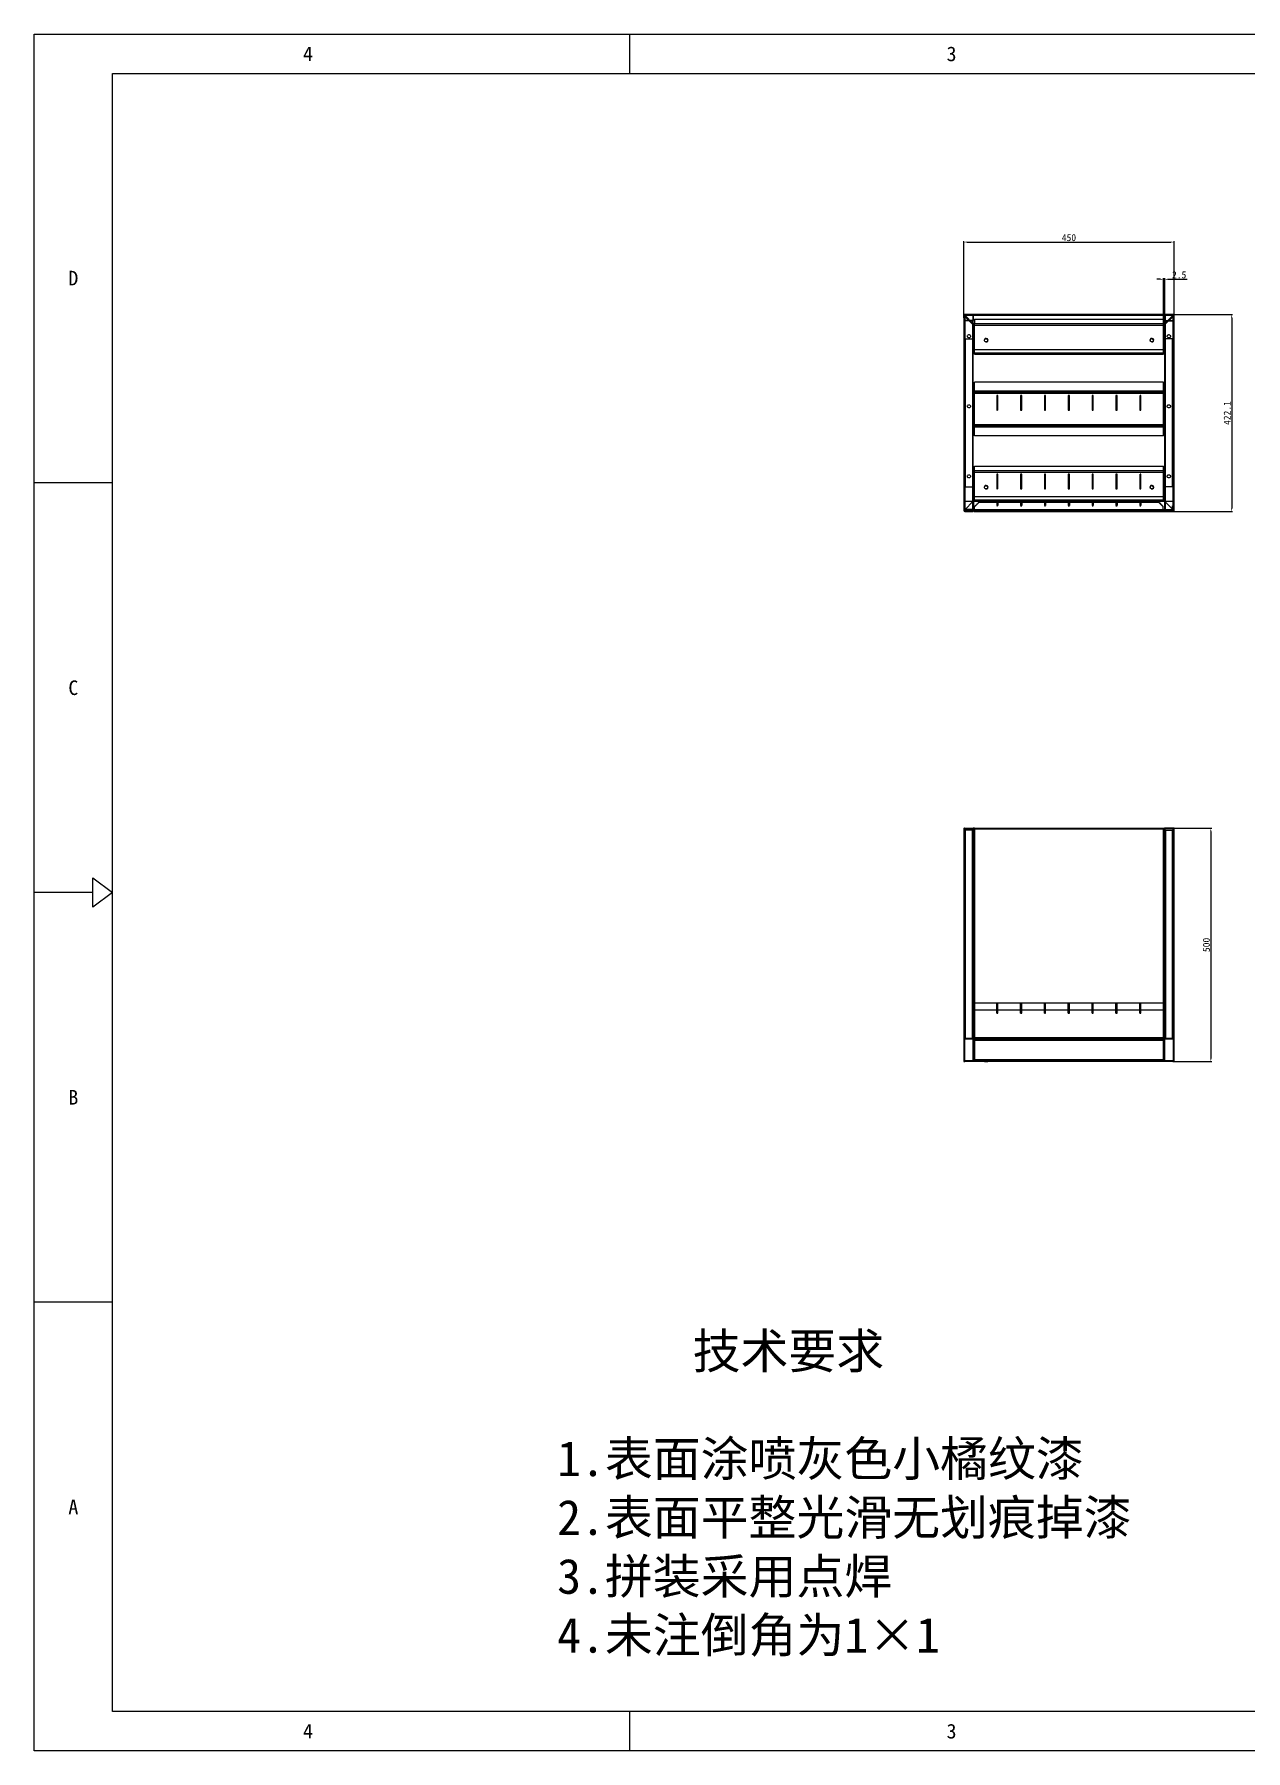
# Model space of a CAD drawing. Header units: millimetres. Extents: x 10653 to 40244, y 19163 to 29561.
# Drawn here: x 17046 to 19641, y 24299 to 27975 of the extents above; entities that cross this region are included whole.
import ezdxf
from ezdxf.enums import TextEntityAlignment as Align

# ---------------------------------------------------------------- set-up
doc = ezdxf.new("R2010")
doc.units = ezdxf.units.MM
doc.header["$PDSIZE"] = -1
doc.linetypes.add('HIDDEN', pattern=[1.905, 1.27, -0.635])
for name, color, linetype in [('02___PRT_ALL_AXES', 7, 'Continuous'), ('DEFAULT_2', 8, 'HIDDEN'), ('print', 30, 'Continuous')]:
    doc.layers.add(name, color=color, linetype=linetype)
doc.layers.add('dim', color=2, linetype='Continuous', lineweight=9)
doc.styles.add('Dartop', font='')
doc.styles.add('hzHT', font='simhei.ttf')
doc.styles.get('Dartop').set_extended_font_data('FangSong_GB2312')
doc.dimstyles.new('3', dxfattribs={"dimtxt": 15, "dimasz": 7, "dimexe": 2, "dimexo": 3, "dimgap": 2, "dimtad": 1, "dimzin": 9, "dimdsep": 46, "dimtxsty": 'Standard', "dimcen": 1, "dimadec": 1, "dimazin": 2, "dimtfac": 0.5, "dimtmove": 0, "dimatfit": 3, "dimfxl": 0, "dimtolj": 1, "dimlwd": 9, "dimlwe": 9, "dimarcsym": 0})

# ---------------------------------------------------------------- blocks, each defined once
blk = doc.blocks.new('*D337')
at = {"layer": 'Defpoints', "color": 0, "lineweight": 9, "transparency": 16777216}
for p in [(19467.1, 27450.3), (19464.6, 27344.5), (19467.1, 27344.5)]:
    blk.add_point(p, dxfattribs=at)
at = {"layer": 'dim', "color": 0, "lineweight": 9, "transparency": 16777216}
for p, q in [((19457.6, 27450.3), (19450.6, 27450.3)), ((19464.6, 27347.5), (19464.6, 27452.3)), ((19464.6, 27450.3), (19467.1, 27450.3)), ((19467.1, 27347.5), (19467.1, 27452.3)), ((19474.1, 27450.3), (19515.1, 27450.3))]:
    blk.add_line(p, q, dxfattribs=at)
for points in [[(19457.6, 27451.5), (19457.6, 27449.1), (19464.6, 27450.3)], [(19474.1, 27451.5), (19474.1, 27449.1), (19467.1, 27450.3)]]:
    blk.add_solid(points, dxfattribs=at)
at = {"layer": 'dim', "color": 0, "lineweight": 9, "transparency": 16777216, "insert": (19498.1, 27459.8), "char_height": 15, "attachment_point": 5}
blk.add_mtext('\\A1;2.5', dxfattribs=at)
blk = doc.blocks.new('*D338')
at = {"layer": 'Defpoints', "color": 0, "lineweight": 9, "transparency": 16777216}
for p in [(19487.1, 27529.9), (19037.1, 27364.7), (19487.1, 27364.7)]:
    blk.add_point(p, dxfattribs=at)
at = {"layer": 'dim', "color": 0, "lineweight": 9, "transparency": 16777216}
for p, q in [((19037.1, 27367.7), (19037.1, 27531.9)), ((19487.1, 27367.7), (19487.1, 27531.9)), ((19044.1, 27529.9), (19480.1, 27529.9))]:
    blk.add_line(p, q, dxfattribs=at)
for points in [[(19044.1, 27531.1), (19044.1, 27528.8), (19037.1, 27529.9)], [(19480.1, 27531.1), (19480.1, 27528.8), (19487.1, 27529.9)]]:
    blk.add_solid(points, dxfattribs=at)
at = {"layer": 'dim', "color": 0, "lineweight": 9, "transparency": 16777216, "insert": (19262.1, 27539.4), "char_height": 15, "attachment_point": 5}
blk.add_mtext('\\A1;450', dxfattribs=at)
blk = doc.blocks.new('*D339')
at = {"layer": 'Defpoints', "color": 0, "lineweight": 9, "transparency": 16777216}
for p in [(19451.1, 27374.8), (19451.1, 26952.7), (19610.6, 26952.7)]:
    blk.add_point(p, dxfattribs=at)
at = {"layer": 'dim', "color": 0, "lineweight": 9, "transparency": 16777216}
for p, q in [((19454.1, 27374.8), (19612.6, 27374.8)), ((19610.6, 27367.8), (19610.6, 26959.7)), ((19454.1, 26952.7), (19612.6, 26952.7))]:
    blk.add_line(p, q, dxfattribs=at)
for points in [[(19609.4, 27367.8), (19611.8, 27367.8), (19610.6, 27374.8)], [(19609.4, 26959.7), (19611.8, 26959.7), (19610.6, 26952.7)]]:
    blk.add_solid(points, dxfattribs=at)
at = {"layer": 'dim', "color": 0, "lineweight": 9, "transparency": 16777216, "insert": (19601.1, 27163.8), "char_height": 15, "attachment_point": 5, "rotation": 90}
blk.add_mtext('\\A1;422.1', dxfattribs=at)
blk = doc.blocks.new('*D340')
at = {"layer": 'Defpoints', "color": 0, "lineweight": 9, "transparency": 16777216}
for p in [(19483.8, 26274.7), (19481.6, 25774.7), (19565.9, 25774.7)]:
    blk.add_point(p, dxfattribs=at)
at = {"layer": 'dim', "color": 0, "lineweight": 9, "transparency": 16777216}
for p, q in [((19486.8, 26274.7), (19567.9, 26274.7)), ((19565.9, 26267.7), (19565.9, 25781.7)), ((19484.6, 25774.7), (19567.9, 25774.7))]:
    blk.add_line(p, q, dxfattribs=at)
for points in [[(19564.8, 26267.7), (19567.1, 26267.7), (19565.9, 26274.7)], [(19564.8, 25781.7), (19567.1, 25781.7), (19565.9, 25774.7)]]:
    blk.add_solid(points, dxfattribs=at)
at = {"layer": 'dim', "color": 0, "lineweight": 9, "transparency": 16777216, "insert": (19556.4, 26024.7), "char_height": 15, "attachment_point": 5, "rotation": 90}
blk.add_mtext('\\A1;500', dxfattribs=at)

msp = doc.modelspace()

# ---------------------------------------------------------------- linework, layer by layer
at = {"color": 0}
for p, q in [((18321.446, 27891.333), (18321.446, 27974.874)), ((17213.312, 24382.598), (17213.312, 27891.333)), ((17213.312, 27891.333), (22186.444, 27891.333)), ((17213.312, 27014.149), (17046.229, 27014.149)), ((17171.541, 26136.965), (17046.229, 26136.965)), ((17213.312, 25259.781), (17046.229, 25259.781)), ((22186.444, 24382.598), (17213.312, 24382.598)), ((18321.446, 24299.056), (18321.446, 24382.598))]:
    msp.add_line(p, q, dxfattribs=at)
at = {"color": 3, "linetype": 'Continuous'}
for p, q in [((19037.077, 27374.823), (19037.077, 26954.823)), ((19486.077, 27374.823), (19038.077, 27374.823)), ((19038.077, 27373.823), (19057.077, 27354.823)), ((19038.97, 27370.892), (19039.077, 27370.823)), ((19485.077, 27372.823), (19039.077, 27372.823)), ((19039.077, 27370.823), (19039.077, 26956.823)), ((19057.077, 27352.823), (19039.077, 27370.823)), ((19467.077, 27354.823), (19057.077, 27354.823)), ((19057.077, 26958.123), (19057.077, 27352.823)), ((19059.577, 27289.823), (19059.577, 27354.823)), ((19059.577, 27351.823), (19464.577, 27351.823)), ((19464.577, 27289.823), (19464.577, 27354.823)), ((19467.077, 27354.823), (19486.077, 27373.823)), ((19485.077, 27370.823), (19467.077, 27352.823)), ((19467.077, 27352.823), (19467.077, 26958.123)), ((19485.185, 27370.892), (19485.077, 27370.823)), ((19485.077, 26956.823), (19485.077, 27370.823)), ((19487.077, 26954.823), (19487.077, 27374.823)), ((19059.577, 27292.823), (19464.577, 27292.823)), ((19059.577, 27289.823), (19464.577, 27289.823)), ((19059.577, 27114.823), (19059.577, 27229.823)), ((19464.577, 27229.823), (19059.577, 27229.823)), ((19464.577, 27210.823), (19059.577, 27210.823)), ((19464.577, 27209.823), (19059.577, 27209.823)), ((19464.577, 27205.823), (19059.577, 27205.823)), ((19464.577, 27114.823), (19464.577, 27229.823)), ((19464.577, 27138.823), (19059.577, 27138.823)), ((19464.577, 27134.823), (19059.577, 27134.823)), ((19464.577, 27133.823), (19059.577, 27133.823)), ((19464.577, 27114.823), (19059.577, 27114.823)), ((19059.577, 26974.823), (19059.577, 27049.823)), ((19059.577, 27049.823), (19464.577, 27049.823)), ((19464.577, 27039.823), (19059.577, 27039.823)), ((19059.577, 27036.823), (19464.577, 27036.823)), ((19464.577, 26974.823), (19464.577, 27049.823)), ((19058.661, 26953.823), (19038.077, 26953.823)), ((19038.97, 26956.755), (19039.077, 26956.823)), ((19039.077, 26956.823), (19057.077, 26974.823)), ((19039.077, 26952.823), (19057.077, 26952.823)), ((19055.077, 26956.123), (19040.102, 26956.123)), ((19060.077, 26955.823), (19057.577, 26955.823)), ((19058.677, 26953.723), (19058.677, 26953.807)), ((19059.577, 26977.823), (19464.577, 26977.823)), ((19059.577, 26974.823), (19464.577, 26974.823)), ((19059.677, 26952.723), (19464.477, 26952.723)), ((19070.077, 26972.723), (19060.077, 26962.723)), ((19060.077, 26953.723), (19060.077, 26962.723)), ((19060.077, 26954.723), (19464.077, 26954.723)), ((19070.077, 26972.723), (19454.077, 26972.723)), ((19464.077, 26962.723), (19454.077, 26972.723)), ((19464.077, 26953.723), (19464.077, 26962.723)), ((19466.577, 26955.823), (19464.077, 26955.823)), ((19465.477, 26953.723), (19465.477, 26953.807)), ((19465.493, 26953.823), (19486.077, 26953.823)), ((19467.077, 26974.823), (19485.077, 26956.823)), ((19485.077, 26952.823), (19467.077, 26952.823)), ((19469.077, 26956.123), (19484.052, 26956.123)), ((19485.185, 26956.755), (19485.077, 26956.823)), ((19037.077, 26274.685), (19037.077, 25774.685)), ((19037.077, 26274.685), (19057.077, 26274.685)), ((19039.077, 26274.685), (19039.077, 25824.685)), ((19056.052, 26274.685), (19056.052, 25824.685)), ((19057.077, 26274.685), (19057.077, 25824.685)), ((19060.077, 26274.685), (19464.077, 26274.685)), ((19467.077, 25824.685), (19467.077, 26274.685)), ((19487.077, 26274.685), (19467.077, 26274.685)), ((19468.102, 25824.685), (19468.102, 26274.685)), ((19485.077, 25824.685), (19485.077, 26274.685)), ((19487.077, 25774.685), (19487.077, 26274.685)), ((19057.577, 25824.685), (19057.577, 25900.685)), ((19057.577, 25900.685), (19466.577, 25900.685)), ((19107.577, 25899.669), (19057.577, 25899.669)), ((19107.577, 25878.185), (19107.577, 25900.685)), ((19107.577, 25878.185), (19110.077, 25878.185)), ((19110.077, 25878.185), (19110.077, 25900.685)), ((19158.577, 25899.669), (19110.077, 25899.669)), ((19158.577, 25878.185), (19158.577, 25900.685)), ((19158.577, 25878.185), (19161.077, 25878.185)), ((19161.077, 25878.185), (19161.077, 25900.685)), ((19209.577, 25899.669), (19161.077, 25899.669)), ((19209.577, 25878.185), (19209.577, 25900.685)), ((19209.577, 25878.185), (19212.077, 25878.185)), ((19212.077, 25878.185), (19212.077, 25900.685)), ((19260.577, 25899.669), (19212.077, 25899.669)), ((19260.577, 25878.185), (19260.577, 25900.685)), ((19260.577, 25878.185), (19263.077, 25878.185)), ((19263.077, 25878.185), (19263.077, 25900.685)), ((19311.577, 25899.669), (19263.077, 25899.669)), ((19311.577, 25878.185), (19311.577, 25900.685)), ((19311.577, 25878.185), (19314.077, 25878.185)), ((19314.077, 25878.185), (19314.077, 25900.685)), ((19362.577, 25899.669), (19314.077, 25899.669)), ((19362.577, 25878.185), (19362.577, 25900.685)), ((19362.577, 25878.185), (19365.077, 25878.185)), ((19365.077, 25878.185), (19365.077, 25900.685)), ((19413.577, 25899.669), (19365.077, 25899.669)), ((19413.577, 25878.185), (19413.577, 25900.685)), ((19413.577, 25878.185), (19416.077, 25878.185)), ((19416.077, 25878.185), (19416.077, 25900.685)), ((19466.577, 25899.669), (19416.077, 25899.669)), ((19466.577, 25824.685), (19466.577, 25900.685)), ((19038.077, 25824.685), (19486.077, 25824.685)), ((19038.077, 25822.685), (19038.077, 25776.685)), ((19486.077, 25822.685), (19038.077, 25822.685)), ((19466.577, 25825.685), (19057.577, 25825.685)), ((19486.077, 25822.685), (19486.077, 25776.685)), ((19486.077, 25776.685), (19038.077, 25776.685)), ((19485.077, 25774.685), (19039.077, 25774.685))]:
    msp.add_line(p, q, dxfattribs=at)
at = {"color": 7, "linetype": 'Continuous'}
for p, q in [((19037.077, 27374.823), (19038.077, 27374.823)), ((19037.077, 27372.823), (19039.077, 27372.823)), ((19038.077, 27374.823), (19038.077, 27372.823)), ((19038.97, 27370.892), (19039.024, 27370.892)), ((19039.003, 27370.918), (19039.024, 27370.892)), ((19039.024, 27370.892), (19039.059, 27370.846)), ((19487.077, 27372.823), (19485.077, 27372.823)), ((19485.131, 27370.892), (19485.095, 27370.846)), ((19485.151, 27370.918), (19485.131, 27370.892)), ((19485.185, 27370.892), (19485.131, 27370.892)), ((19487.077, 27374.823), (19486.077, 27374.823)), ((19486.077, 27374.823), (19486.077, 27372.823)), ((19037.077, 26954.823), (19058.661, 26954.823)), ((19038.077, 26953.823), (19038.077, 26954.823)), ((19038.97, 26956.755), (19039.024, 26956.755)), ((19039.003, 26956.729), (19039.024, 26956.755)), ((19039.024, 26956.755), (19039.059, 26956.801)), ((19039.077, 26952.823), (19039.077, 26953.823)), ((19039.402, 26957.148), (19040.077, 26957.148)), ((19040.077, 26957.148), (19040.077, 26957.823)), ((19040.102, 26956.123), (19040.102, 26957.123)), ((19055.077, 26957.123), (19040.102, 26957.123)), ((19055.077, 26956.123), (19055.077, 26957.123)), ((19056.077, 26958.123), (19056.077, 26973.823)), ((19057.077, 26958.123), (19056.077, 26958.123)), ((19057.077, 26974.823), (19059.577, 26974.823)), ((19057.077, 26952.823), (19057.077, 26953.823)), ((19057.577, 26976.823), (19057.577, 26974.823)), ((19059.577, 26976.823), (19057.577, 26976.823)), ((19057.577, 26974.807), (19057.577, 26956.839)), ((19107.577, 26974.807), (19057.577, 26974.807)), ((19060.077, 26956.839), (19057.577, 26956.839)), ((19060.077, 26956.823), (19057.577, 26956.823)), ((19057.577, 26956.823), (19057.577, 26955.823)), ((19058.661, 26953.823), (19058.661, 26954.823)), ((19058.677, 26953.807), (19059.677, 26953.807)), ((19058.677, 26953.723), (19060.077, 26953.723)), ((19059.677, 26952.723), (19059.677, 26953.807)), ((19060.077, 26952.723), (19060.077, 26953.723)), ((19107.577, 26974.807), (19107.577, 26972.723)), ((19110.077, 26973.723), (19107.577, 26973.723)), ((19158.577, 26974.807), (19110.077, 26974.807)), ((19110.077, 26974.807), (19110.077, 26972.723)), ((19158.577, 26974.807), (19158.577, 26972.723)), ((19161.077, 26973.723), (19158.577, 26973.723)), ((19209.577, 26974.807), (19161.077, 26974.807)), ((19161.077, 26974.807), (19161.077, 26972.723)), ((19209.577, 26974.807), (19209.577, 26972.723)), ((19212.077, 26973.723), (19209.577, 26973.723)), ((19260.577, 26974.807), (19212.077, 26974.807)), ((19212.077, 26974.807), (19212.077, 26972.723)), ((19260.577, 26974.807), (19260.577, 26972.723)), ((19263.077, 26973.723), (19260.577, 26973.723)), ((19311.577, 26974.807), (19263.077, 26974.807)), ((19263.077, 26974.807), (19263.077, 26972.723)), ((19311.577, 26974.807), (19311.577, 26972.723)), ((19314.077, 26973.723), (19311.577, 26973.723)), ((19362.577, 26974.807), (19314.077, 26974.807)), ((19314.077, 26974.807), (19314.077, 26972.723)), ((19362.577, 26974.807), (19362.577, 26972.723)), ((19365.077, 26973.723), (19362.577, 26973.723)), ((19413.577, 26974.807), (19365.077, 26974.807)), ((19365.077, 26974.807), (19365.077, 26972.723)), ((19413.577, 26974.807), (19413.577, 26972.723)), ((19416.077, 26973.723), (19413.577, 26973.723)), ((19466.577, 26974.807), (19416.077, 26974.807)), ((19416.077, 26974.807), (19416.077, 26972.723)), ((19466.577, 26956.839), (19464.077, 26956.839)), ((19466.577, 26956.823), (19464.077, 26956.823)), ((19464.077, 26953.723), (19465.477, 26953.723)), ((19464.077, 26952.723), (19464.077, 26953.723)), ((19465.477, 26953.807), (19464.477, 26953.807)), ((19464.477, 26952.723), (19464.477, 26953.807)), ((19466.577, 26976.823), (19464.577, 26976.823)), ((19464.577, 26974.823), (19467.077, 26974.823)), ((19465.493, 26954.823), (19487.077, 26954.823)), ((19465.493, 26953.823), (19465.493, 26954.823)), ((19466.577, 26976.823), (19466.577, 26974.823)), ((19466.577, 26974.807), (19466.577, 26956.839)), ((19466.577, 26956.823), (19466.577, 26955.823)), ((19467.077, 26958.123), (19468.077, 26958.123)), ((19467.077, 26952.823), (19467.077, 26953.823)), ((19468.077, 26973.823), (19468.077, 26958.123)), ((19469.077, 26957.123), (19484.052, 26957.123)), ((19469.077, 26956.123), (19469.077, 26957.123)), ((19484.052, 26956.123), (19484.052, 26957.123)), ((19484.077, 26957.148), (19484.077, 26957.823)), ((19484.752, 26957.148), (19484.077, 26957.148)), ((19485.077, 26952.823), (19485.077, 26953.823)), ((19485.131, 26956.755), (19485.095, 26956.801)), ((19485.185, 26956.755), (19485.131, 26956.755)), ((19485.151, 26956.729), (19485.131, 26956.755)), ((19486.077, 26953.823), (19486.077, 26954.823)), ((19060.077, 26274.685), (19057.077, 26274.685)), ((19058.661, 26274.685), (19058.661, 25900.685)), ((19059.677, 26274.685), (19059.677, 25900.685)), ((19060.077, 26272.685), (19060.077, 26274.685)), ((19464.077, 26273.685), (19060.077, 26273.685)), ((19464.077, 26272.685), (19060.077, 26272.685)), ((19070.077, 26273.685), (19070.077, 26274.685)), ((19454.077, 26273.685), (19454.077, 26274.685)), ((19464.077, 26272.685), (19464.077, 26274.685)), ((19464.077, 26274.685), (19467.077, 26274.685)), ((19464.477, 25900.685), (19464.477, 26274.685)), ((19465.493, 25900.685), (19465.493, 26274.685)), ((19107.577, 25899.685), (19110.077, 25899.685)), ((19110.077, 25899.669), (19107.577, 25899.669)), ((19110.077, 25884.685), (19107.577, 25884.685)), ((19158.577, 25899.685), (19161.077, 25899.685)), ((19161.077, 25899.669), (19158.577, 25899.669)), ((19161.077, 25884.685), (19158.577, 25884.685)), ((19209.577, 25899.685), (19212.077, 25899.685)), ((19212.077, 25899.669), (19209.577, 25899.669)), ((19212.077, 25884.685), (19209.577, 25884.685)), ((19260.577, 25899.685), (19263.077, 25899.685)), ((19263.077, 25899.669), (19260.577, 25899.669)), ((19263.077, 25884.685), (19260.577, 25884.685)), ((19311.577, 25899.685), (19314.077, 25899.685)), ((19314.077, 25899.669), (19311.577, 25899.669)), ((19314.077, 25884.685), (19311.577, 25884.685)), ((19362.577, 25899.685), (19365.077, 25899.685)), ((19365.077, 25899.669), (19362.577, 25899.669)), ((19365.077, 25884.685), (19362.577, 25884.685)), ((19413.577, 25899.685), (19416.077, 25899.685)), ((19416.077, 25899.669), (19413.577, 25899.669)), ((19416.077, 25884.685), (19413.577, 25884.685)), ((19037.077, 25824.685), (19038.077, 25824.685)), ((19038.077, 25824.685), (19038.077, 25822.685)), ((19487.077, 25824.685), (19486.077, 25824.685)), ((19486.077, 25824.685), (19486.077, 25822.685)), ((19037.077, 25774.685), (19038.97, 25774.685)), ((19038.077, 25776.685), (19038.077, 25774.685)), ((19485.185, 25774.685), (19487.077, 25774.685)), ((19486.077, 25776.685), (19486.077, 25774.685))]:
    msp.add_line(p, q, dxfattribs=at)
at = {"color": 0}
msp.add_lwpolyline([(17213.312, 26136.965), (17171.541, 26105.637), (17171.541, 26168.293), (17213.312, 26136.965)], close=True, dxfattribs=at)
at = {"color": 2, "linetype": 'Continuous'}
for centre in [(19084.577, 27319.823), (19439.577, 27319.823), (19084.577, 27004.823), (19439.577, 27004.823)]:
    msp.add_arc(centre, 4, 255, 195, dxfattribs=at)
at = {"color": 3, "linetype": 'Continuous'}
for centre, radius, start, end in [((19039.077, 26954.823), 2, 180, 270), ((19040.102, 26957.148), 1.025, 196.053702, 270), ((19055.077, 26958.123), 2, 270, 0), ((19058.661, 26953.807), 0.0159, 0, 90), ((19059.677, 26953.723), 1, 180, 270), ((19464.477, 26953.723), 1, 270, 0), ((19465.493, 26953.807), 0.0159, 90, 180), ((19469.077, 26958.123), 2, 180, 270), ((19484.052, 26957.148), 1.025, 270, 343.946298), ((19485.077, 26954.823), 2, 270, 0)]:
    msp.add_arc(centre, radius, start, end, dxfattribs=at)
at = {"color": 7, "linetype": 'Continuous'}
for centre, radius, start, end in [((19039.077, 26954.823), 1, 180, 270), ((19040.102, 26957.148), 0.025, 180, 270), ((19055.077, 26958.123), 1, 270, 0), ((19058.661, 26953.807), 1.016, 0, 90), ((19465.493, 26953.807), 1.016, 90, 180), ((19469.077, 26958.123), 1, 180, 270), ((19484.052, 26957.148), 0.025, 270, 0), ((19485.077, 26954.823), 1, 270, 0)]:
    msp.add_arc(centre, radius, start, end, dxfattribs=at)
at = {"color": 3, "linetype": 'Continuous'}
for centre, major_axis, start_param, end_param in [((19039.077, 25776.685), (2, -0.003), -2.09314445, -2.03546032), ((19039.077, 25776.685), (-0.003, 2), -3.60880765, -3.14289301), ((19485.077, 25776.685), (2, 0.012), -1.57701703, -1.11110238), ((19485.077, 25776.685), (0.001, 2), -2.67523743, -2.61755331)]:
    msp.add_ellipse(centre, major_axis=major_axis, ratio=1, start_param=start_param, end_param=end_param, dxfattribs=at)
for points in [[(19037.077, 27372.823), (19037.077, 27372.656), (19037.169, 27372.388), (19037.395, 27372.085), (19037.727, 27371.748), (19038.259, 27371.348), (19038.724, 27371.049), (19038.97, 27370.892)], [(19487.077, 27372.823), (19487.077, 27372.656), (19486.986, 27372.388), (19486.76, 27372.085), (19486.428, 27371.748), (19485.895, 27371.348), (19485.431, 27371.049), (19485.185, 27370.892)], [(19037.077, 26954.823), (19037.077, 26954.991), (19037.169, 26955.258), (19037.395, 26955.562), (19037.727, 26955.899), (19038.259, 26956.299), (19038.724, 26956.598), (19038.97, 26956.755)], [(19487.077, 26954.823), (19487.077, 26954.991), (19486.986, 26955.258), (19486.76, 26955.562), (19486.428, 26955.899), (19485.895, 26956.299), (19485.431, 26956.598), (19485.185, 26956.755)]]:
    msp.add_open_spline(points, degree=3, knots=[0, 0, 0, 0, 0.18024056, 0.28657179, 0.40679, 0.68606918, 1, 1, 1, 1], dxfattribs=at)
at = {"color": 7, "linetype": 'Continuous'}
for points in [[(19038.077, 27372.823), (19038.077, 27372.663), (19038.129, 27372.329), (19038.339, 27371.849), (19038.644, 27371.38), (19038.881, 27371.074), (19039.003, 27370.918)], [(19486.077, 27372.823), (19486.077, 27372.663), (19486.026, 27372.329), (19485.816, 27371.849), (19485.51, 27371.38), (19485.274, 27371.074), (19485.151, 27370.918)], [(19038.077, 26954.823), (19038.077, 26954.984), (19038.129, 26955.318), (19038.339, 26955.797), (19038.644, 26956.267), (19038.881, 26956.573), (19039.003, 26956.729)], [(19486.077, 26954.823), (19486.077, 26954.984), (19486.026, 26955.318), (19485.816, 26955.797), (19485.51, 26956.267), (19485.274, 26956.573), (19485.151, 26956.729)]]:
    msp.add_open_spline(points, degree=3, knots=[0, 0, 0, 0, 0.22320891, 0.46241624, 0.72330962, 1, 1, 1, 1], dxfattribs=at)
at = {"layer": '02___PRT_ALL_AXES', "color": 8, "linetype": 'HIDDEN'}
for p, q in [((19044.577, 26274.685), (19044.577, 26273.685)), ((19044.577, 26274.685), (19051.577, 26274.685)), ((19044.577, 26273.685), (19051.577, 26273.685)), ((19051.577, 26274.685), (19051.577, 26273.685)), ((19472.577, 26274.685), (19472.577, 26273.685)), ((19472.577, 26274.685), (19479.577, 26274.685)), ((19472.577, 26273.685), (19479.577, 26273.685)), ((19479.577, 26274.685), (19479.577, 26273.685)), ((19081.077, 25777.685), (19088.077, 25777.685)), ((19081.077, 25777.685), (19081.077, 25774.685)), ((19081.077, 25774.685), (19088.077, 25774.685)), ((19088.077, 25777.685), (19088.077, 25774.685)), ((19443.077, 25777.685), (19436.077, 25777.685)), ((19436.077, 25777.685), (19436.077, 25774.685)), ((19443.077, 25774.685), (19436.077, 25774.685)), ((19443.077, 25777.685), (19443.077, 25774.685))]:
    msp.add_line(p, q, dxfattribs=at)
for centre in [(19048.077, 27328.223), (19476.077, 27328.223), (19048.077, 27178.223), (19476.077, 27178.223), (19048.077, 27028.223), (19476.077, 27028.223)]:
    msp.add_circle(centre, 3.5, dxfattribs=at)
at = {"layer": '02___PRT_ALL_AXES', "color": 3, "linetype": 'Continuous'}
for centre in [(19084.577, 27319.823), (19439.577, 27319.823), (19084.577, 27004.823), (19439.577, 27004.823)]:
    msp.add_circle(centre, 3.5, dxfattribs=at)
at = {"layer": 'DEFAULT_2', "color": 8, "linetype": 'HIDDEN'}
for p, q in [((19486.077, 27373.823), (19038.077, 27373.823)), ((19039.077, 27373.123), (19038.077, 27373.123)), ((19038.077, 27322.823), (19038.077, 27372.823)), ((19039.077, 27362.139), (19038.077, 27362.139)), ((19038.969, 27374.82), (19039.023, 27373.822)), ((19039.003, 27370.918), (19039.024, 27370.892)), ((19039.024, 27370.892), (19039.077, 27370.823)), ((19039.059, 27370.846), (19039.077, 27370.823)), ((19039.077, 27374.823), (19039.077, 27373.823)), ((19039.077, 27370.823), (19039.077, 27373.123)), ((19039.093, 27362.123), (19039.093, 27361.123)), ((19055.077, 27362.123), (19039.093, 27362.123)), ((19055.077, 27361.123), (19039.093, 27361.123)), ((19055.077, 27362.123), (19055.077, 27361.123)), ((19056.052, 27374.823), (19056.052, 27373.823)), ((19056.077, 27373.798), (19056.077, 27362.123)), ((19057.077, 27373.798), (19056.077, 27373.798)), ((19057.077, 27362.123), (19056.077, 27362.123)), ((19056.077, 26973.823), (19056.077, 27360.123)), ((19057.077, 27360.123), (19056.077, 27360.123)), ((19057.077, 27373.798), (19057.077, 27362.123)), ((19057.077, 27352.823), (19057.077, 27360.123)), ((19059.577, 27364.823), (19059.577, 27354.823)), ((19059.577, 27364.823), (19464.577, 27364.823)), ((19464.577, 27364.823), (19464.577, 27354.823)), ((19467.077, 27373.798), (19467.077, 27362.123)), ((19467.077, 27373.798), (19468.077, 27373.798)), ((19467.077, 27362.123), (19468.077, 27362.123)), ((19467.077, 27360.123), (19468.077, 27360.123)), ((19467.077, 27360.123), (19467.077, 27352.823)), ((19468.077, 27373.798), (19468.077, 27362.123)), ((19468.077, 27360.123), (19468.077, 26973.823)), ((19468.102, 27374.823), (19468.102, 27373.823)), ((19469.077, 27362.123), (19485.061, 27362.123)), ((19469.077, 27362.123), (19469.077, 27361.123)), ((19469.077, 27361.123), (19485.061, 27361.123)), ((19485.061, 27362.123), (19485.061, 27361.123)), ((19485.077, 27374.823), (19485.077, 27373.823)), ((19485.077, 27373.123), (19486.077, 27373.123)), ((19485.077, 27370.823), (19485.077, 27373.123)), ((19485.131, 27370.892), (19485.077, 27370.823)), ((19485.095, 27370.846), (19485.077, 27370.823)), ((19485.077, 27362.139), (19486.077, 27362.139)), ((19485.151, 27370.918), (19485.131, 27370.892)), ((19485.186, 27374.82), (19485.132, 27373.822)), ((19486.077, 27372.823), (19486.077, 27322.823)), ((19038.077, 27322.823), (19038.077, 27005.823)), ((19038.077, 27322.823), (19057.077, 27322.823)), ((19039.102, 27322.823), (19039.102, 27005.823)), ((19040.077, 27322.823), (19040.077, 27005.823)), ((19486.077, 27322.823), (19467.077, 27322.823)), ((19484.077, 27005.823), (19484.077, 27322.823)), ((19485.052, 27005.823), (19485.052, 27322.823)), ((19486.077, 27005.823), (19486.077, 27322.823)), ((19059.577, 27299.823), (19464.577, 27299.823)), ((19464.577, 27206.823), (19059.577, 27206.823)), ((19107.577, 27201.623), (19107.577, 27169.623)), ((19110.077, 27201.623), (19107.577, 27201.623)), ((19110.077, 27169.623), (19110.077, 27201.623)), ((19158.577, 27201.623), (19158.577, 27169.623)), ((19161.077, 27201.623), (19158.577, 27201.623)), ((19161.077, 27169.623), (19161.077, 27201.623)), ((19209.577, 27201.623), (19209.577, 27169.623)), ((19212.077, 27201.623), (19209.577, 27201.623)), ((19212.077, 27169.623), (19212.077, 27201.623)), ((19260.577, 27201.623), (19260.577, 27169.623)), ((19263.077, 27201.623), (19260.577, 27201.623)), ((19263.077, 27169.623), (19263.077, 27201.623)), ((19314.077, 27201.623), (19311.577, 27201.623)), ((19311.577, 27201.623), (19311.577, 27169.623)), ((19314.077, 27169.623), (19314.077, 27201.623)), ((19365.077, 27201.623), (19362.577, 27201.623)), ((19362.577, 27201.623), (19362.577, 27169.623)), ((19365.077, 27169.623), (19365.077, 27201.623)), ((19416.077, 27201.623), (19413.577, 27201.623)), ((19413.577, 27201.623), (19413.577, 27169.623)), ((19416.077, 27169.623), (19416.077, 27201.623)), ((19107.577, 27169.623), (19110.077, 27169.623)), ((19158.577, 27169.623), (19161.077, 27169.623)), ((19209.577, 27169.623), (19212.077, 27169.623)), ((19260.577, 27169.623), (19263.077, 27169.623)), ((19311.577, 27169.623), (19314.077, 27169.623)), ((19362.577, 27169.623), (19365.077, 27169.623)), ((19413.577, 27169.623), (19416.077, 27169.623)), ((19464.577, 27137.823), (19059.577, 27137.823)), ((19107.577, 27033.123), (19107.577, 27001.123)), ((19110.077, 27033.123), (19107.577, 27033.123)), ((19110.077, 27001.123), (19110.077, 27033.123)), ((19161.077, 27033.123), (19158.577, 27033.123)), ((19158.577, 27033.123), (19158.577, 27001.123)), ((19161.077, 27001.123), (19161.077, 27033.123)), ((19212.077, 27033.123), (19209.577, 27033.123)), ((19209.577, 27033.123), (19209.577, 27001.123)), ((19212.077, 27001.123), (19212.077, 27033.123)), ((19263.077, 27033.123), (19260.577, 27033.123)), ((19260.577, 27033.123), (19260.577, 27001.123)), ((19263.077, 27001.123), (19263.077, 27033.123)), ((19314.077, 27033.123), (19311.577, 27033.123)), ((19311.577, 27033.123), (19311.577, 27001.123)), ((19314.077, 27001.123), (19314.077, 27033.123)), ((19365.077, 27033.123), (19362.577, 27033.123)), ((19362.577, 27033.123), (19362.577, 27001.123)), ((19365.077, 27001.123), (19365.077, 27033.123)), ((19416.077, 27033.123), (19413.577, 27033.123)), ((19413.577, 27033.123), (19413.577, 27001.123)), ((19416.077, 27001.123), (19416.077, 27033.123)), ((19038.077, 26954.823), (19038.077, 27005.823)), ((19038.077, 27005.823), (19057.077, 27005.823)), ((19059.577, 26984.823), (19464.577, 26984.823)), ((19107.577, 27001.123), (19110.077, 27001.123)), ((19158.577, 27001.123), (19161.077, 27001.123)), ((19209.577, 27001.123), (19212.077, 27001.123)), ((19260.577, 27001.123), (19263.077, 27001.123)), ((19311.577, 27001.123), (19314.077, 27001.123)), ((19362.577, 27001.123), (19365.077, 27001.123)), ((19413.577, 27001.123), (19416.077, 27001.123)), ((19486.077, 27005.823), (19467.077, 27005.823)), ((19486.077, 27005.823), (19486.077, 26954.823)), ((19038.077, 26974.823), (19057.077, 26974.823)), ((19039.003, 26956.729), (19039.024, 26956.755)), ((19039.024, 26956.755), (19039.077, 26956.823)), ((19039.059, 26956.801), (19039.077, 26956.823)), ((19039.077, 26966.123), (19040.077, 26966.123)), ((19039.077, 26957.148), (19039.402, 26957.148)), ((19040.077, 26957.823), (19040.077, 26966.123)), ((19466.577, 26975.823), (19057.577, 26975.823)), ((19057.577, 26974.823), (19057.577, 26974.807)), ((19057.577, 26956.839), (19057.577, 26956.823)), ((19464.577, 26976.823), (19059.577, 26976.823)), ((19070.077, 26973.723), (19060.077, 26963.723)), ((19060.077, 26962.723), (19060.077, 26963.723)), ((19464.077, 26956.839), (19060.077, 26956.839)), ((19464.077, 26956.823), (19060.077, 26956.823)), ((19464.077, 26955.823), (19060.077, 26955.823)), ((19464.077, 26953.723), (19060.077, 26953.723)), ((19107.577, 26973.723), (19070.077, 26973.723)), ((19107.577, 26975.823), (19107.577, 26974.807)), ((19107.577, 26972.723), (19107.577, 26965.323)), ((19107.577, 26965.323), (19110.077, 26965.323)), ((19110.077, 26975.823), (19110.077, 26974.807)), ((19158.577, 26973.723), (19110.077, 26973.723)), ((19110.077, 26972.723), (19110.077, 26965.323)), ((19158.577, 26975.823), (19158.577, 26974.807)), ((19158.577, 26972.723), (19158.577, 26965.323)), ((19158.577, 26965.323), (19161.077, 26965.323)), ((19161.077, 26975.823), (19161.077, 26974.807)), ((19209.577, 26973.723), (19161.077, 26973.723)), ((19161.077, 26972.723), (19161.077, 26965.323)), ((19209.577, 26975.823), (19209.577, 26974.807)), ((19209.577, 26972.723), (19209.577, 26965.323)), ((19209.577, 26965.323), (19212.077, 26965.323)), ((19212.077, 26975.823), (19212.077, 26974.807)), ((19260.577, 26973.723), (19212.077, 26973.723)), ((19212.077, 26972.723), (19212.077, 26965.323)), ((19260.577, 26975.823), (19260.577, 26974.807)), ((19260.577, 26972.723), (19260.577, 26965.323)), ((19260.577, 26965.323), (19263.077, 26965.323)), ((19263.077, 26975.823), (19263.077, 26974.807)), ((19311.577, 26973.723), (19263.077, 26973.723)), ((19263.077, 26972.723), (19263.077, 26965.323)), ((19311.577, 26975.823), (19311.577, 26974.807)), ((19311.577, 26972.723), (19311.577, 26965.323)), ((19311.577, 26965.323), (19314.077, 26965.323)), ((19314.077, 26975.823), (19314.077, 26974.807)), ((19362.577, 26973.723), (19314.077, 26973.723)), ((19314.077, 26972.723), (19314.077, 26965.323)), ((19362.577, 26975.823), (19362.577, 26974.807)), ((19362.577, 26972.723), (19362.577, 26965.323)), ((19362.577, 26965.323), (19365.077, 26965.323)), ((19365.077, 26975.823), (19365.077, 26974.807)), ((19413.577, 26973.723), (19365.077, 26973.723)), ((19365.077, 26972.723), (19365.077, 26965.323)), ((19413.577, 26975.823), (19413.577, 26974.807)), ((19413.577, 26972.723), (19413.577, 26965.323)), ((19413.577, 26965.323), (19416.077, 26965.323)), ((19416.077, 26975.823), (19416.077, 26974.807)), ((19454.077, 26973.723), (19416.077, 26973.723)), ((19416.077, 26972.723), (19416.077, 26965.323)), ((19464.077, 26963.723), (19454.077, 26973.723)), ((19464.077, 26962.723), (19464.077, 26963.723)), ((19466.577, 26974.823), (19466.577, 26974.807)), ((19466.577, 26956.839), (19466.577, 26956.823)), ((19467.077, 26974.823), (19486.077, 26974.823)), ((19485.077, 26966.123), (19484.077, 26966.123)), ((19484.077, 26957.823), (19484.077, 26966.123)), ((19485.077, 26957.148), (19484.752, 26957.148)), ((19485.095, 26956.801), (19485.077, 26956.823)), ((19485.131, 26956.755), (19485.077, 26956.823)), ((19485.151, 26956.729), (19485.131, 26956.755)), ((19037.077, 26272.685), (19038.077, 26272.685)), ((19038.077, 25824.685), (19038.077, 26274.685)), ((19038.077, 26270.685), (19039.077, 26270.685)), ((19038.97, 26274.682), (19039.024, 26273.684)), ((19039.077, 26273.685), (19057.077, 26273.685)), ((19057.077, 26270.685), (19039.077, 26270.685)), ((19039.093, 25824.685), (19039.093, 26270.685)), ((19040.077, 26270.685), (19040.077, 25823.685)), ((19040.102, 26270.685), (19040.102, 25824.685)), ((19055.077, 26270.685), (19055.077, 25824.685)), ((19056.077, 26274.685), (19056.077, 25824.685)), ((19058.677, 26274.685), (19058.677, 25774.685)), ((19465.477, 25774.685), (19465.477, 26274.685)), ((19467.077, 26273.685), (19485.077, 26273.685)), ((19467.077, 26270.685), (19485.077, 26270.685)), ((19468.077, 25824.685), (19468.077, 26274.685)), ((19469.077, 26270.685), (19469.077, 25824.685)), ((19484.052, 25824.685), (19484.052, 26270.685)), ((19484.077, 25823.685), (19484.077, 26270.685)), ((19485.061, 26270.685), (19485.061, 25824.685)), ((19485.077, 26270.685), (19486.077, 26270.685)), ((19485.185, 26274.682), (19485.131, 26273.684)), ((19486.077, 25824.685), (19486.077, 26274.685)), ((19487.077, 26272.685), (19486.077, 26272.685)), ((19107.577, 25899.685), (19057.577, 25899.685)), ((19107.577, 25884.685), (19057.577, 25884.685)), ((19058.661, 25900.685), (19058.661, 25774.685)), ((19059.677, 25900.685), (19059.677, 25774.685)), ((19158.577, 25899.685), (19110.077, 25899.685)), ((19158.577, 25884.685), (19110.077, 25884.685)), ((19209.577, 25899.685), (19161.077, 25899.685)), ((19209.577, 25884.685), (19161.077, 25884.685)), ((19260.577, 25899.685), (19212.077, 25899.685)), ((19260.577, 25884.685), (19212.077, 25884.685)), ((19311.577, 25899.685), (19263.077, 25899.685)), ((19311.577, 25884.685), (19263.077, 25884.685)), ((19362.577, 25899.685), (19314.077, 25899.685)), ((19362.577, 25884.685), (19314.077, 25884.685)), ((19413.577, 25899.685), (19365.077, 25899.685)), ((19413.577, 25884.685), (19365.077, 25884.685)), ((19466.577, 25899.685), (19416.077, 25899.685)), ((19466.577, 25884.685), (19416.077, 25884.685)), ((19464.477, 25774.685), (19464.477, 25900.685)), ((19465.493, 25774.685), (19465.493, 25900.685)), ((19059.577, 25823.685), (19038.077, 25823.685)), ((19038.08, 25822.794), (19039.079, 25822.739)), ((19039.077, 25774.685), (19039.077, 25824.685)), ((19057.077, 25774.685), (19057.077, 25824.685)), ((19057.577, 25824.685), (19057.577, 25823.685)), ((19464.577, 25823.685), (19059.577, 25823.685)), ((19059.577, 25820.685), (19059.577, 25823.685)), ((19464.577, 25820.685), (19059.577, 25820.685)), ((19059.577, 25820.685), (19059.577, 25774.685)), ((19464.577, 25819.685), (19059.577, 25819.685)), ((19107.577, 25824.685), (19107.577, 25823.685)), ((19110.077, 25824.685), (19110.077, 25823.685)), ((19158.577, 25824.685), (19158.577, 25823.685)), ((19161.077, 25824.685), (19161.077, 25823.685)), ((19209.577, 25824.685), (19209.577, 25823.685)), ((19212.077, 25824.685), (19212.077, 25823.685)), ((19260.577, 25824.685), (19260.577, 25823.685)), ((19263.077, 25824.685), (19263.077, 25823.685)), ((19311.577, 25824.685), (19311.577, 25823.685)), ((19314.077, 25824.685), (19314.077, 25823.685)), ((19362.577, 25824.685), (19362.577, 25823.685)), ((19365.077, 25824.685), (19365.077, 25823.685)), ((19413.577, 25824.685), (19413.577, 25823.685)), ((19416.077, 25824.685), (19416.077, 25823.685)), ((19486.077, 25823.685), (19464.577, 25823.685)), ((19464.577, 25820.685), (19464.577, 25823.685)), ((19464.577, 25820.685), (19464.577, 25774.685)), ((19466.577, 25824.685), (19466.577, 25823.685)), ((19467.077, 25824.685), (19467.077, 25774.685)), ((19486.074, 25822.794), (19485.076, 25822.739)), ((19485.077, 25824.685), (19485.077, 25774.685)), ((19037.077, 25776.685), (19038.077, 25776.685)), ((19038.077, 25776.71), (19039.077, 25776.71)), ((19039.102, 25775.685), (19038.077, 25775.685)), ((19038.97, 25774.688), (19039.024, 25775.686)), ((19038.97, 25774.685), (19039.077, 25774.685)), ((19039.102, 25775.685), (19039.102, 25776.685)), ((19039.102, 25775.685), (19057.077, 25775.685)), ((19467.077, 25775.685), (19057.077, 25775.685)), ((19464.577, 25778.685), (19059.577, 25778.685)), ((19059.577, 25777.685), (19464.577, 25777.685)), ((19060.077, 25776.685), (19060.077, 25774.685)), ((19070.077, 25775.685), (19070.077, 25774.685)), ((19080.577, 25777.685), (19080.577, 25774.685)), ((19088.577, 25777.685), (19088.577, 25774.685)), ((19435.577, 25774.685), (19435.577, 25777.685)), ((19443.577, 25774.685), (19443.577, 25777.685)), ((19454.077, 25775.685), (19454.077, 25774.685)), ((19464.077, 25776.685), (19464.077, 25774.685)), ((19485.052, 25775.685), (19467.077, 25775.685)), ((19485.052, 25775.685), (19485.052, 25776.685)), ((19485.077, 25775.685), (19485.052, 25775.685)), ((19486.077, 25776.71), (19485.077, 25776.71)), ((19485.077, 25774.685), (19485.185, 25774.685)), ((19485.185, 25774.688), (19485.131, 25775.686)), ((19487.077, 25776.685), (19486.077, 25776.685))]:
    msp.add_line(p, q, dxfattribs=at)
for centre, radius, start, end in [((19039.077, 27372.823), 2, 90, 180), ((19039.077, 27372.823), 1, 90, 180), ((19039.093, 27362.139), 1.016, 180, 270), ((19039.093, 27362.139), 0.0159, 180, 270), ((19055.077, 27360.123), 2, 0, 90), ((19055.077, 27360.123), 1, 0, 90), ((19056.052, 27373.798), 1.025, 0, 90), ((19056.052, 27373.798), 0.025, 0, 90), ((19468.102, 27373.798), 1.025, 90, 180), ((19469.077, 27360.123), 2, 90, 180), ((19468.102, 27373.798), 0.025, 90, 180), ((19469.077, 27360.123), 1, 90, 180), ((19485.061, 27362.139), 1.016, 270, 0), ((19485.061, 27362.139), 0.0159, 270, 0), ((19485.077, 27372.823), 2, 0, 90), ((19485.077, 27372.823), 1, 0, 90), ((19040.102, 26957.148), 1.025, 180, 196.053702), ((19484.052, 26957.148), 1.025, 343.946298, 0), ((19039.077, 26272.685), 2, 90, 180), ((19039.077, 26272.685), 1, 90, 180), ((19485.077, 26272.685), 2, 0, 90), ((19485.077, 26272.685), 1, 0, 90), ((19040.077, 25822.685), 2, 90, 180), ((19040.077, 25822.685), 1, 90, 180), ((19484.077, 25822.685), 2, 0, 90), ((19484.077, 25822.685), 1, 0, 90), ((19039.077, 25776.685), 2, 180, 270), ((19039.102, 25776.71), 1.025, 180, 270), ((19039.077, 25776.685), 1, 180, 270), ((19039.102, 25776.71), 0.025, 180, 270), ((19485.052, 25776.71), 1.025, 270, 0), ((19485.052, 25776.71), 0.025, 270, 0), ((19485.077, 25776.685), 2, 270, 0), ((19485.077, 25776.685), 1, 270, 0)]:
    msp.add_arc(centre, radius, start, end, dxfattribs=at)
msp.add_ellipse((19485.077, 25776.685), major_axis=(1, -0.011), ratio=1, start_param=-1.55977714, end_param=0.01101919, dxfattribs=at)
at = {"layer": 'print'}
msp.add_lwpolyline([(17046.229, 27974.874), (22353.526, 27974.874), (22353.526, 24299.056), (17046.229, 24299.056)], close=True, dxfattribs=at)

# ---------------------------------------------------------------- texts
at = {"color": 0, "style": 'Dartop'}
for s, p in [('4', (17632.23, 27933.103)), ('3', (19010.662, 27933.103)), ('D', (17129.77, 27452.741)), ('C', (17129.77, 26575.557)), ('B', (17129.77, 25698.373)), ('A', (17129.77, 24821.19)), ('4', (17632.23, 24340.827)), ('3', (19010.662, 24340.827))]:
    msp.add_text(s, height=31.328, dxfattribs=at).set_placement(p, align=Align.MIDDLE_CENTER)
at = {"color": 0, "style": 'hzHT'}
msp.add_text('技术要求', height=75.1872, dxfattribs=at).set_placement((18661.355, 25192.591), align=Align.TOP_CENTER)
for s, height, p in [('1.表面涂喷灰色小橘纹漆', 75.18718, (18165.978, 24962.191)), ('2.表面平整光滑无划痕掉漆', 75.18718, (18165.978, 24836.191)), ('3.拼装采用点焊', 75.1872, (18165.978, 24710.191)), ('4.未注倒角为1×1', 75.1872, (18165.978, 24584.191))]:
    msp.add_text(s, height=height, dxfattribs=at).set_placement(p, align=Align.TOP_LEFT)

# ---------------------------------------------------------------- dimensions: what is measured, and where the dimension line sits
at = {"layer": 'dim', "lineweight": 9}
for base, p1, p2, picture, middle in [((19487.077, 27529.945), (19037.077, 27364.729), (19487.077, 27364.729), '*D338', (19262.077, 27539.445)), ((19467.077, 27450.307), (19464.577, 27344.511), (19467.077, 27344.511), '*D337', (19498.077, 27459.807))]:
    dim = msp.add_linear_dim(base=base, p1=p1, p2=p2, dimstyle='3', dxfattribs=at)
    dim.commit()
    dim.dimension.update_dxf_attribs({"geometry": picture, "text_midpoint": middle})
dim = msp.add_linear_dim(base=(19610.611, 26952.723), p1=(19451.15, 27374.823), p2=(19451.15, 26952.723), angle=90, dimstyle='3', dxfattribs=at)
dim.commit()
dim.dimension.update_dxf_attribs({"geometry": '*D339', "text_midpoint": (19610.611, 27163.773), "dimtype": 160})
dim = msp.add_linear_dim(base=(19565.927, 25774.685), p1=(19483.798, 26274.685), p2=(19481.561, 25774.685), angle=90, dimstyle='3', dxfattribs=at)
dim.commit()
dim.dimension.update_dxf_attribs({"geometry": '*D340', "text_midpoint": (19556.427, 26024.685)})

doc.saveas('drawing.dxf')
